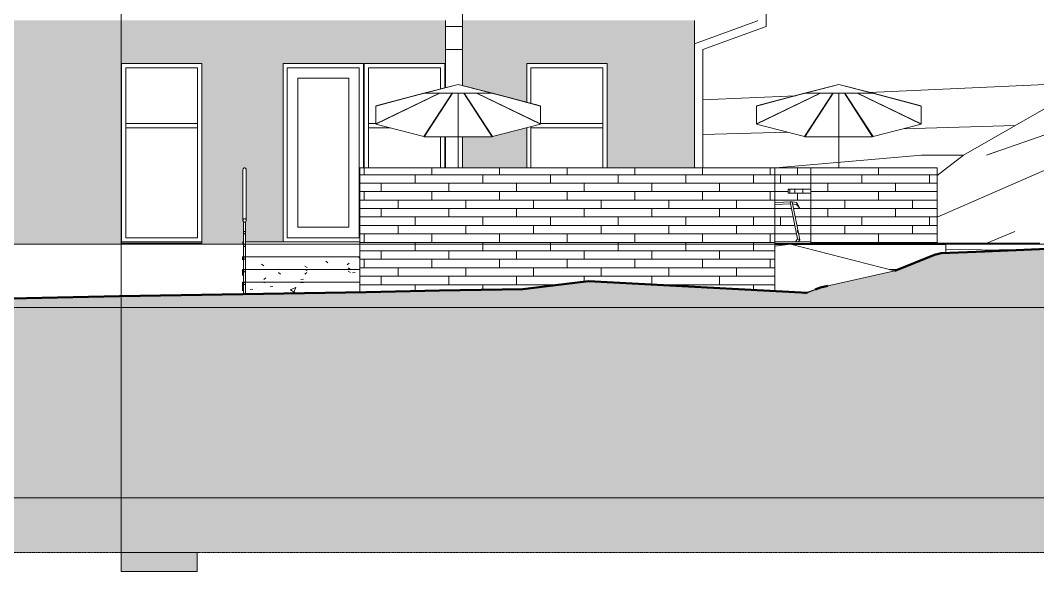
# Model space of a CAD drawing. Header units: inches. Extents: x 1747 to 7606, y -251 to 585.
# Drawn here: x 6862.6 to 7343.6, y -154.8 to 105.7 of the extents above; entities that cross this region are included whole.
import ezdxf

# ---------------------------------------------------------------- set-up
doc = ezdxf.new("R2010")
doc.units = ezdxf.units.IN
doc.header["$MEASUREMENT"] = 0
doc.linetypes.add('Aligning Line 1_8_', pattern=[0.25, 0.125, -0.125])
doc.linetypes.add('Grid Line 1_2_', pattern=[0.875, 0.5, -0.125, 0.125, -0.125])
for name, color, linetype, lineweight in [('0-3', 10, 'Continuous', 5), ('A-FLOR', 192, 'Continuous', 13), ('A-FLOR-1', 10, 'Continuous', 13), ('A-FLOR-HRAL', 11, 'Continuous', 9), ('A-FLOR-LEVL-1', 51, 'Grid Line 1_2_', 9), ('A-GENM', 5, 'Continuous', 9), ('A-WALL', 113, 'Continuous', 13), ('A-WALL-PATT-1', 111, 'Continuous', 9), ('C-TOPO', 7, 'Continuous', 9), ('C-TOPO-1', 250, 'Continuous', 50), ('G-ANNO-SYMB', 111, 'Aligning Line 1_8_', 9), ('G-ANNO-SYMB-1', 147, 'Aligning Line 1_8_', 9), ('G-ANNO-SYMB-2', 111, 'Continuous', 9), ('G-IMPT', 8, 'Continuous', 9), ('L-SITE', 91, 'Continuous', 9), ('S-FNDN', 32, 'Continuous', 13), ('S-STRS', 31, 'Continuous', 9)]:
    doc.layers.add(name, color=color, linetype=linetype, lineweight=lineweight)
pattern_1 = [(0, (7236.4326, 0.8), (0, 4), []), (90, (7236.4326, 0.8), (-8, 8), [4, -28]), (90, (7252.4326, 4.8), (-8, 8), [4, -28])]

# ---------------------------------------------------------------- blocks, each defined once
blk = doc.blocks.new('CTR - 2nd Phase_rvt-2-BUILDING ELEVATION - NORTH')
at = {"layer": 'A-FLOR-1'}
blk.add_line((-9895.26, 0.5), (-9846.75, 0.5), dxfattribs=at)
at = {"layer": 'A-FLOR-LEVL-1'}
for p, q in [((-12558.48, 0), (-9609.49, 0)), ((-12558.48, -30), (-9609.49, -30)), ((-12558.48, -120), (-9609.49, -120))]:
    blk.add_line(p, q, dxfattribs=at)
blk = doc.blocks.new('CTR  - Topography_rvt-2-BUILDING ELEVATION - NORTH')
at = {"layer": 'C-TOPO'}
h = blk.add_hatch(dxfattribs=at)
h.set_pattern_fill('FP_45', color=256, style=0, pattern_type=2)
h.set_pattern_definition([(0, (12, 0), (24, 24), [24, -24]), (0, (12, 9), (24, 24), [24, -24]), (0, (12, 18), (24, 24), [24, -24]), (90, (15, 21), (-24, 24), [24, -24]), (90, (24, 21), (-24, 24), [24, -24]), (90, (33, 21), (-24, 24), [24, -24])])
h.paths.add_polyline_path([(-12408.28, -145.91), (-9706.16, -145.91), (-9706.16, 4.72), (-9743.73, 2.58), (-9768.94, 2.2), (-9792.27, 0.09), (-9800.81, -1.14), (-9823.15, -1.14), (-9826.28, -1.52), (-9893.34, -4.3), (-9896.52, -5.01), (-9915.25, -12.61), (-9950.42, -20.49), (-9956.61, -23), (-10060.1, -17.59), (-10091.21, -21.29), (-10136.73, -22.07), (-10165.22, -22.67), (-10281.96, -24.6), (-10370.76, -26.59), (-10412.87, -26.71), (-10450.41, -27.55), (-10486.95, -27.6), (-10517.54, -27.24), (-10524.96, -27.24), (-10534.89, -27.12), (-10585.35, -27.54), (-10642.59, -27.26), (-10678.15, -26.98), (-10825.64, -29.97), (-10868.69, -30), (-12461.79, -30), (-12461.79, -145.91), (-12439.97, -145.91)], flags=0)
at = {"layer": 'A-FLOR-LEVL-1'}
for p, q in [((-12558.48, 0), (-9609.49, 0)), ((-12558.48, -120), (-9609.49, -120))]:
    blk.add_line(p, q, dxfattribs=at)
at = {"layer": 'C-TOPO'}
for p, q in [((-9882.8, 42), (-9820.29, 78)), ((-9823.12, 76.37), (-9927.24, 71.71)), ((-9872.02, 42), (-9783.84, 72.87)), ((-9962.33, 70.14), (-10006.09, 68.17)), ((-9962.15, 70.14), (-9962.25, 70.14)), ((-9951.95, 70.6), (-9952.03, 70.6)), ((-9944.75, 70.92), (-9944.8, 70.92)), ((-9938.95, 71.18), (-9939, 71.18)), ((-9927.31, 71.7), (-9927.36, 71.7)), ((-9966.15, 52.93), (-10006.09, 51.76)), ((-9956.21, 53.22), (-9956.47, 53.21)), ((-9927.67, 54.05), (-9927.91, 54.04)), ((-9858.37, 56.07), (-9911.36, 54.52)), ((-9872.02, 42), (-9867.61, 43.54)), ((-9971.74, 36), (-9902.7, 42)), ((-9902.11, 42), (-9902.7, 42)), ((-9902.7, 42), (-9882.8, 42)), ((-9895.26, 32.43), (-9882.8, 42)), ((-9895.26, 12.66), (-9828.07, 42)), ((-9858.6, 6), (-9871.83, 0.5)), ((-9858.6, 6), (-9859.69, 5.52)), ((-10279.72, 0), (-10338.22, 0)), ((-10279.72, 0), (-10223.79, 0)), ((-10223.72, -0.01), (-10223.79, 0)), ((-9964.61, 0), (-9972.06, -1.04)), ((-9915.46, -12.66), (-9964.61, 0)), ((-9863.53, 0), (-9891.19, 0)), ((-9861.93, -0.01), (-9863.53, 0)), ((-9863.53, 0), (-9860.66, -0.03)), ((-9863.53, 0), (-9796.54, -0.52)), ((-9893.34, -4.3), (-9896.52, -5.01)), ((-9872.79, -3.45), (-9893.34, -4.3)), ((-9857.4, -2.81), (-9891.19, -2.59)), ((-9826.28, -1.52), (-9872.79, -3.45)), ((-9864.45, -2.72), (-9865.92, -2.75)), ((-9864.45, -2.72), (-9865.92, -2.75)), ((-9856, -2.75), (-9864.45, -2.72)), ((-9864.45, -2.72), (-9856, -2.75)), ((-9915.25, -12.61), (-9896.52, -5.01)), ((-9915.25, -12.61), (-9950.42, -20.49)), ((-10082.25, -20.23), (-10060.1, -17.59)), ((-9989.3, -21.29), (-10060.1, -17.59)), ((-10165.22, -22.67), (-10281.96, -24.6)), ((-10130.69, -21.94), (-10165.22, -22.67)), ((-10130.69, -21.94), (-10091.21, -21.29)), ((-10082.25, -20.23), (-10091.21, -21.29)), ((-9989.3, -21.29), (-9956.61, -23)), ((-9957.94, -23.51), (-9956.61, -23)), ((-9957.11, -22.98), (-9956.95, -22.91)), ((-9957.11, -22.98), (-9956.95, -22.91)), ((-9957.11, -22.98), (-9956.95, -22.91)), ((-9950.42, -20.49), (-9956.95, -22.91)), ((-9950.42, -20.49), (-9956.61, -23)), ((-10370.76, -26.59), (-10281.96, -24.6))]:
    blk.add_line(p, q, dxfattribs=at)
at = {"layer": 'C-TOPO-1'}
for p, q in [((-9893.34, -4.3), (-9896.52, -5.01)), ((-9872.79, -3.45), (-9893.34, -4.3)), ((-9826.28, -1.52), (-9872.79, -3.45)), ((-9896.52, -5.01), (-9915.25, -12.61)), ((-10060.1, -17.59), (-10082.25, -20.23)), ((-9989.3, -21.29), (-10060.1, -17.59)), ((-10165.22, -22.67), (-10281.96, -24.6)), ((-10130.69, -21.94), (-10165.22, -22.67)), ((-10091.21, -21.29), (-10130.69, -21.94)), ((-10082.25, -20.23), (-10091.21, -21.29)), ((-9956.61, -23), (-9989.3, -21.29)), ((-9950.42, -20.49), (-9952.97, -21.53)), ((-9947.04, -19.73), (-9950.42, -20.49)), ((-10281.96, -24.6), (-10370.76, -26.59))]:
    blk.add_line(p, q, dxfattribs=at)
at = {"layer": 'G-ANNO-SYMB-1'}
blk.add_line((-9742.88, 0), (-12461.79, 0), dxfattribs=at)
blk = doc.blocks.new('CTR - 1st Phase - Common Walls_rvt-2-BUILDING ELEVATION - NORTH')
at = {"layer": 'A-FLOR-LEVL-1'}
for p, q in [((-12558.48, 0), (-9609.49, 0)), ((-12558.48, -30), (-9609.49, -30)), ((-12558.48, -120), (-9609.49, -120))]:
    blk.add_line(p, q, dxfattribs=at)
at = {"layer": 'G-ANNO-SYMB-1'}
blk.add_line((-9706.16, 0), (-12461.79, 0), dxfattribs=at)
blk = doc.blocks.new('Outdoor Table01 - 02ZUTB01_dwg-V24-BUILDING ELEVATION - NORTH')
at = {"layer": 'G-IMPT'}
for p, q in [((-9941.79, 75.5), (-9980.68, 65.31)), ((-9941.79, 75.5), (-9958.05, 71.26)), ((-9941.79, 75.5), (-9957.79, 71.29)), ((-9941.79, 75.5), (-9925.79, 71.29)), ((-9941.79, 75.5), (-9902.9, 65.31)), ((-9941.79, 75.5), (-9925.53, 71.26)), ((-9980.79, 65.24), (-9957.79, 71.29)), ((-9950.58, 71.29), (-9980.79, 56.82)), ((-9950.52, 71.29), (-9980.68, 56.75)), ((-9958.05, 71.26), (-9980.68, 65.31)), ((-9944.56, 71.29), (-9958.05, 50.8)), ((-9944.51, 71.29), (-9957.79, 50.77)), ((-9925.79, 71.29), (-9957.79, 71.29)), ((-9941.79, 49.5), (-9941.79, 71.29)), ((-9941.79, 49.5), (-9941.79, 71.29)), ((-9939.07, 71.29), (-9925.79, 50.77)), ((-9939.02, 71.29), (-9925.53, 50.8)), ((-9933.06, 71.29), (-9902.9, 56.75)), ((-9933, 71.29), (-9902.79, 56.82)), ((-9925.79, 71.29), (-9902.79, 65.24)), ((-9902.9, 65.31), (-9925.53, 71.26)), ((-9980.79, 65.24), (-9980.79, 56.82)), ((-9902.79, 56.82), (-9902.79, 65.24)), ((-9980.68, 56.75), (-9958.05, 50.8)), ((-9925.53, 50.8), (-9902.9, 56.75)), ((-9957.79, 50.77), (-9925.79, 50.77)), ((-9941.79, 36), (-9941.79, 49.5)), ((-9941.79, 36), (-9941.79, 49.5)), ((-9965.79, 24), (-9965.79, 26)), ((-9965.79, 26), (-9964.97, 26)), ((-9964.97, 26), (-9962.57, 26)), ((-9964.97, 24), (-9964.97, 26)), ((-9962.57, 26), (-9958.76, 26)), ((-9962.57, 24), (-9962.57, 26)), ((-9958.76, 26), (-9954.99, 26)), ((-9958.76, 24), (-9958.76, 26)), ((-9963.79, 20), (-9972.06, 19.67)), ((-9965.79, 24), (-9964.97, 24)), ((-9964.97, 24), (-9962.57, 24)), ((-9963.79, 20), (-9964.79, 20)), ((-9961.29, 2.5), (-9964.79, 20)), ((-9963.79, 20), (-9960.29, 2)), ((-9961.66, 19.59), (-9963.79, 20)), ((-9962.57, 24), (-9958.76, 24)), ((-9960.87, 18.07), (-9961.66, 19.59)), ((-9961.66, 18.59), (-9961.66, 19.59)), ((-9958.76, 24), (-9954.99, 24)), ((-9972.06, 18.67), (-9964.58, 18.97)), ((-9963.59, 18.96), (-9961.66, 18.59)), ((-9961.66, 18.59), (-9960.37, 17.07)), ((-9960.37, 17.07), (-9960.87, 18.07)), ((-9961.29, 6.5), (-9961.29, 5.5)), ((-9961.29, 2.5), (-9962.29, 1)), ((-9960.29, 2), (-9961.29, 2.5)), ((-9960.29, 2), (-9961.04, 1))]:
    blk.add_line(p, q, dxfattribs=at)
blk = doc.blocks.new('Outdoor Table01 - Outdoor Table01-V25-BUILDING ELEVATION - NORTH')
blk.add_blockref('Outdoor Table01 - 02ZUTB01_dwg-V24-BUILDING ELEVATION - NORTH', (0, 0))
blk = doc.blocks.new('Outdoor Table01 - 02ZUTB01_dwg-V22-BUILDING ELEVATION - NORTH')
at = {"layer": 'G-IMPT'}
for p, q in [((-12157.79, 75.5), (-12196.68, 65.31)), ((-12157.79, 75.5), (-12174.05, 71.26)), ((-12157.79, 75.5), (-12173.79, 71.29)), ((-12157.79, 75.5), (-12141.79, 71.29)), ((-12157.79, 75.5), (-12118.9, 65.31)), ((-12157.79, 75.5), (-12141.53, 71.26)), ((-12196.79, 65.24), (-12173.79, 71.29)), ((-12166.58, 71.29), (-12196.79, 56.82)), ((-12166.52, 71.29), (-12196.68, 56.75)), ((-12174.05, 71.26), (-12196.68, 65.31)), ((-12160.56, 71.29), (-12174.05, 50.8)), ((-12160.51, 71.29), (-12173.79, 50.77)), ((-12141.79, 71.29), (-12173.79, 71.29)), ((-12157.79, 49.5), (-12157.79, 71.29)), ((-12157.79, 49.5), (-12157.79, 71.29)), ((-12155.07, 71.29), (-12141.79, 50.77)), ((-12155.02, 71.29), (-12141.53, 50.8)), ((-12149.06, 71.29), (-12118.9, 56.75)), ((-12149, 71.29), (-12118.79, 56.82)), ((-12141.79, 71.29), (-12118.79, 65.24)), ((-12118.9, 65.31), (-12141.53, 71.26)), ((-12196.79, 65.24), (-12196.79, 56.82)), ((-12118.79, 56.82), (-12118.79, 65.24)), ((-12196.68, 56.75), (-12174.05, 50.8)), ((-12141.53, 50.8), (-12118.9, 56.75)), ((-12173.79, 50.77), (-12141.79, 50.77)), ((-12157.79, 36), (-12157.79, 49.5)), ((-12157.79, 36), (-12157.79, 49.5))]:
    blk.add_line(p, q, dxfattribs=at)
blk = doc.blocks.new('Outdoor Table01 - Outdoor Table01-1899970-BUILDING ELEVATION - NORTH')
at = {"extrusion": (0, 0, -1), "zscale": -1}
blk.add_blockref('Outdoor Table01 - 02ZUTB01_dwg-V22-BUILDING ELEVATION - NORTH', (22279.58, 0), dxfattribs=at)
blk = doc.blocks.new('_THE_ WINDOW _ DOOR - Door - 1st Floor-1942389-BUILDING ELEVATION - NORTH')
at = {"layer": 'A-GENM'}
for p, q in [((-10166.56, 85.38), (-10204.59, 85.38)), ((-10204.59, 85.38), (-10204.59, 1)), ((-10202.59, 3), (-10202.59, 83.38)), ((-10202.59, 83.38), (-10168.56, 83.38)), ((-10168.56, 83.38), (-10168.56, 3)), ((-10166.56, 36), (-10166.56, 85.38)), ((-10197.59, 8), (-10197.59, 78.38)), ((-10197.59, 78.38), (-10173.56, 78.38)), ((-10173.56, 78.38), (-10173.56, 8)), ((-10173.56, 8), (-10197.59, 8)), ((-10168.56, 3), (-10202.59, 3))]:
    blk.add_line(p, q, dxfattribs=at)
blk = doc.blocks.new('_THE_ WINDOW _ DOOR - Window - 1st Floor-1942391-BUILDING ELEVATION - NORTH')
at = {"layer": 'A-GENM'}
for p, q in [((-10128.16, 85.38), (-10166.19, 85.38)), ((-10166.19, 85.38), (-10166.19, 36)), ((-10164.19, 36), (-10164.19, 83.38)), ((-10164.19, 83.38), (-10130.16, 83.38)), ((-10130.16, 83.38), (-10130.16, 73.32)), ((-10128.16, 73.84), (-10128.16, 85.38)), ((-10130.16, 62.78), (-10130.16, 62.55)), ((-10128.16, 65.65), (-10128.16, 65.82)), ((-10164.19, 57), (-10164.19, 55)), ((-10160.79, 57), (-10164.19, 57)), ((-10164.19, 55), (-10154.03, 55)), ((-10160.16, 57), (-10160.41, 57)), ((-10135.29, 55), (-10135.05, 55)), ((-10133.76, 57), (-10133.97, 57)), ((-10130.16, 50.77), (-10130.16, 36)), ((-10128.16, 36), (-10128.16, 50.77))]:
    blk.add_line(p, q, dxfattribs=at)
blk = doc.blocks.new('_THE_ WINDOW _ DOOR - Window - 1st Floor-V30-BUILDING ELEVATION - NORTH')
at = {"layer": 'A-GENM'}
for p, q in [((-10242.99, 85.38), (-10281.01, 85.38)), ((-10281.01, 85.38), (-10281.01, 1)), ((-10279.01, 3), (-10279.01, 83.38)), ((-10279.01, 83.38), (-10244.99, 83.38)), ((-10244.99, 83.38), (-10244.99, 3)), ((-10242.99, 1), (-10242.99, 85.38)), ((-10279.01, 57), (-10279.01, 55)), ((-10244.99, 57), (-10279.01, 57)), ((-10279.01, 55), (-10244.99, 55)), ((-10244.99, 55), (-10244.99, 57)), ((-10281.01, 1), (-10281.01, 0.5)), ((-10281.01, 1), (-10242.99, 1)), ((-10281.01, 0.5), (-10242.99, 0.5)), ((-10244.99, 3), (-10279.01, 3)), ((-10242.99, 0.5), (-10242.99, 1))]:
    blk.add_line(p, q, dxfattribs=at)
blk = doc.blocks.new('_THE_ WINDOW _ DOOR - Window - 1st Floor-V40-BUILDING ELEVATION - NORTH')
at = {"layer": 'A-GENM'}
for p, q in [((-10051.36, 85.38), (-10089.39, 85.38)), ((-10089.39, 85.38), (-10089.39, 66.97)), ((-10087.39, 66.45), (-10087.39, 83.38)), ((-10087.39, 83.38), (-10053.36, 83.38)), ((-10053.36, 83.38), (-10053.36, 36)), ((-10051.36, 36), (-10051.36, 85.38)), ((-10089.39, 59.98), (-10089.39, 59.88)), ((-10087.39, 58.91), (-10087.39, 59.02)), ((-10089.39, 55.04), (-10089.39, 36)), ((-10087.39, 55.57), (-10087.39, 55)), ((-10087.39, 36), (-10087.39, 55.57)), ((-10087.39, 55), (-10053.36, 55)), ((-10083.17, 57), (-10083.42, 57)), ((-10053.36, 57), (-10082.79, 57)), ((-10053.36, 55), (-10053.36, 57))]:
    blk.add_line(p, q, dxfattribs=at)
blk = doc.blocks.new('Railing - 1_-V41-BUILDING ELEVATION - NORTH')
at = {"layer": 'A-FLOR-HRAL'}
for p, q in [((-10223.29, -23.63), (-10223.29, 10.57)), ((-10222.29, 10.57), (-10222.29, -23.62))]:
    blk.add_line(p, q, dxfattribs=at)
at = {"layer": 'A-FLOR-HRAL', "flags": 128}
for points in [[(-10223.28, 10.52), (-10223.24, 10.46), (-10223.1, 10.38), (-10222.9, 10.33), (-10222.84, 10.32)], [(-10222.75, 10.32), (-10222.68, 10.33), (-10222.48, 10.38), (-10222.34, 10.46), (-10222.3, 10.52)]]:
    blk.add_lwpolyline(points, dxfattribs=at)
blk = doc.blocks.new('Railing - Railing-1951187-BUILDING ELEVATION - NORTH')
at = {"layer": 'A-FLOR-HRAL'}
for p, q in [((-10223.29, 6.47), (-10223.29, 5.44)), ((-10222.29, 5.44), (-10222.29, 6.47)), ((-10223.29, 0.47), (-10223.29, -0.56)), ((-10222.29, -0.56), (-10222.29, 0.47)), ((-10223.29, -5.53), (-10223.29, -6.56)), ((-10222.29, -6.56), (-10222.29, -5.53)), ((-10223.29, -11.52), (-10223.29, -12.56)), ((-10222.29, -12.56), (-10222.29, -11.52)), ((-10223.29, -17.52), (-10223.29, -18.56)), ((-10222.29, -18.56), (-10222.29, -17.52))]:
    blk.add_line(p, q, dxfattribs=at)
at = {"layer": 'A-FLOR-HRAL', "flags": 128}
for points in [[(-10222.29, 5.44), (-10222.31, 5.59), (-10222.36, 5.72), (-10222.44, 5.84), (-10222.54, 5.93), (-10222.66, 5.98), (-10222.79, 6), (-10222.92, 5.98), (-10223.04, 5.93), (-10223.14, 5.84), (-10223.22, 5.72), (-10223.27, 5.59), (-10223.29, 5.44)], [(-10223.29, 5.44), (-10223.27, 5.3), (-10223.22, 5.16), (-10223.14, 5.05), (-10223.04, 4.96), (-10222.92, 4.9), (-10222.79, 4.88), (-10222.66, 4.9), (-10222.54, 4.96), (-10222.44, 5.05), (-10222.36, 5.16), (-10222.31, 5.3), (-10222.29, 5.44)], [(-10222.29, -0.56), (-10222.31, -0.41), (-10222.36, -0.28), (-10222.44, -0.16), (-10222.54, -0.07), (-10222.66, -0.02), (-10222.79, 0), (-10222.92, -0.02), (-10223.04, -0.07), (-10223.14, -0.16), (-10223.22, -0.28), (-10223.27, -0.41), (-10223.29, -0.56)], [(-10223.29, -0.56), (-10223.27, -0.7), (-10223.22, -0.84), (-10223.14, -0.95), (-10223.04, -1.04), (-10222.92, -1.1), (-10222.79, -1.12), (-10222.66, -1.1), (-10222.54, -1.04), (-10222.44, -0.95), (-10222.36, -0.84), (-10222.31, -0.7), (-10222.29, -0.56)], [(-10222.29, -6.56), (-10222.31, -6.41), (-10222.36, -6.28), (-10222.44, -6.16), (-10222.54, -6.07), (-10222.66, -6.02), (-10222.79, -6), (-10222.92, -6.02), (-10223.04, -6.07), (-10223.14, -6.16), (-10223.22, -6.28), (-10223.27, -6.41), (-10223.29, -6.56)], [(-10223.29, -6.56), (-10223.27, -6.7), (-10223.22, -6.84), (-10223.14, -6.95), (-10223.04, -7.04), (-10222.92, -7.1), (-10222.79, -7.12), (-10222.66, -7.1), (-10222.54, -7.04), (-10222.44, -6.95), (-10222.36, -6.84), (-10222.31, -6.7), (-10222.29, -6.56)], [(-10222.29, -12.56), (-10222.31, -12.41), (-10222.36, -12.28), (-10222.44, -12.16), (-10222.54, -12.07), (-10222.66, -12.02), (-10222.79, -12), (-10222.92, -12.02), (-10223.04, -12.07), (-10223.14, -12.16), (-10223.22, -12.28), (-10223.27, -12.41), (-10223.29, -12.56)], [(-10223.29, -12.56), (-10223.27, -12.7), (-10223.22, -12.84), (-10223.14, -12.95), (-10223.04, -13.04), (-10222.92, -13.1), (-10222.79, -13.12), (-10222.66, -13.1), (-10222.54, -13.04), (-10222.44, -12.95), (-10222.36, -12.84), (-10222.31, -12.7), (-10222.29, -12.56)], [(-10222.29, -18.56), (-10222.31, -18.41), (-10222.36, -18.28), (-10222.44, -18.16), (-10222.54, -18.07), (-10222.66, -18.02), (-10222.79, -18), (-10222.92, -18.02), (-10223.04, -18.07), (-10223.14, -18.16), (-10223.22, -18.28), (-10223.27, -18.41), (-10223.29, -18.56)], [(-10223.29, -18.56), (-10223.27, -18.7), (-10223.22, -18.84), (-10223.14, -18.95), (-10223.04, -19.04), (-10222.92, -19.1), (-10222.79, -19.12), (-10222.66, -19.1), (-10222.54, -19.04), (-10222.44, -18.95), (-10222.36, -18.84), (-10222.31, -18.7), (-10222.29, -18.56)]]:
    blk.add_lwpolyline(points, dxfattribs=at)
blk.add_blockref('Railing - 1_-V41-BUILDING ELEVATION - NORTH', (0, 0))
blk = doc.blocks.new('Top Rail Type - Top Rail_Internal_-1951197-BUILDING ELEVATION - NORTH')
at = {"layer": 'A-FLOR-HRAL'}
for p, q in [((-10223.54, 35.16), (-10223.54, 11.16)), ((-10222.04, 11.16), (-10222.04, 35.16))]:
    blk.add_line(p, q, dxfattribs=at)
at = {"layer": 'A-FLOR-HRAL', "flags": 128}
for points in [[(-10223.54, 35.16), (-10223.51, 35.38), (-10223.44, 35.58), (-10223.32, 35.75), (-10223.16, 35.89), (-10222.98, 35.97), (-10222.79, 36), (-10222.6, 35.97), (-10222.41, 35.89), (-10222.26, 35.75), (-10222.14, 35.58), (-10222.06, 35.38), (-10222.04, 35.16)], [(-10222.04, 11.16), (-10222.06, 11.38), (-10222.14, 11.58), (-10222.26, 11.75), (-10222.41, 11.89), (-10222.6, 11.97), (-10222.79, 12), (-10222.98, 11.97), (-10223.16, 11.89), (-10223.32, 11.75), (-10223.44, 11.58), (-10223.51, 11.38), (-10223.54, 11.16)], [(-10223.54, 11.16), (-10223.51, 10.94), (-10223.44, 10.74), (-10223.32, 10.57), (-10223.16, 10.44), (-10222.98, 10.35), (-10222.79, 10.32), (-10222.6, 10.35), (-10222.41, 10.44), (-10222.26, 10.57), (-10222.14, 10.74), (-10222.06, 10.94), (-10222.04, 11.16)]]:
    blk.add_lwpolyline(points, dxfattribs=at)
blk = doc.blocks.new('077123 - Manufactured Gutters and Downspouts - 077123 - Manufactured Gutters and Downspouts-V42-BUILDING ELEVATION - NORTH')
at = {"layer": 'A-GENM'}
for p, q in [((-9980.19, 413.51), (-9969.52, 413.51)), ((-9969.52, 395.11), (-9969.52, 413.51)), ((-9969.52, 395.11), (-9980.19, 395.11)), ((-9972.88, 384.1), (-9969.52, 395.11)), ((-9980.19, 384.1), (-9972.88, 384.1)), ((-9976.21, 384.1), (-9976.21, 365.5)), ((-9980.19, 365.5), (-9976.21, 365.5)), ((-9976.21, 365.5), (-9976.21, 353.15)), ((-9976.21, 353.15), (-9980.19, 353.15)), ((-9980.19, 353.15), (-9976.21, 353.15)), ((-9976.21, 102.78), (-9976.21, 353.15)), ((-9980.21, 105.58), (-10010.09, 94.71)), ((-10006.09, 91.91), (-9976.21, 102.78)), ((-9980.21, 105.75), (-9980.21, 105.58)), ((-10006.09, 36), (-10006.09, 91.91))]:
    blk.add_line(p, q, dxfattribs=at)
blk = doc.blocks.new('077123 - Manufactured Gutters and Downspouts - 077123 - Manufactured Gutters and Downspouts-V45-BUILDING ELEVATION - NORTH')
at = {"layer": 'A-GENM'}
for p, q in [((-10168.48, 413.51), (-10146.96, 413.51)), ((-10168.48, 395.11), (-10168.48, 413.51)), ((-10146.96, 395.11), (-10146.96, 413.51)), ((-10165.12, 384.1), (-10168.48, 395.11)), ((-10146.96, 395.11), (-10168.48, 395.11)), ((-10150.31, 384.1), (-10146.96, 395.11)), ((-10150.31, 384.1), (-10165.12, 384.1)), ((-10161.72, 384.1), (-10161.72, 365.5)), ((-10153.72, 371.1), (-10153.72, 384.1)), ((-10119.79, 358.75), (-10153.72, 371.1)), ((-10161.72, 365.5), (-10127.79, 353.15)), ((-10119.79, 353.15), (-10119.79, 358.75)), ((-10127.79, 306), (-10127.79, 353.15)), ((-10119.79, 353.15), (-10127.79, 353.15)), ((-10127.79, 353.15), (-10119.79, 353.15)), ((-10119.79, 353.15), (-10119.79, 102.78)), ((-10127.79, 174), (-10127.79, 226.13)), ((-10127.79, 102.78), (-10127.79, 105.75)), ((-10127.79, 91.91), (-10127.79, 102.78)), ((-10119.79, 102.78), (-10127.79, 102.78)), ((-10119.79, 102.78), (-10119.79, 91.91)), ((-10127.79, 73.92), (-10127.79, 91.91)), ((-10119.79, 91.91), (-10127.79, 91.91)), ((-10119.79, 91.91), (-10119.79, 74.97)), ((-10127.79, 66.23), (-10127.79, 66.39)), ((-10127.79, 36), (-10127.79, 50.77)), ((-10119.79, 50.77), (-10119.79, 36))]:
    blk.add_line(p, q, dxfattribs=at)
blk = doc.blocks.new('Section - 3_32_ x 3_8_-54337-BUILDING ELEVATION - NORTH')
at = {"layer": 'G-ANNO-SYMB-2'}
blk.add_hatch(color=256, dxfattribs=at).paths.add_polyline_path([(-10245.19, -145.84), (-10281.19, -145.84), (-10281.19, -154.84), (-10245.19, -154.84)], flags=0)
for p, q in [((-10281.19, -154.84), (-10281.19, -145.84)), ((-10281.19, -145.84), (-10245.19, -145.84)), ((-10245.19, -145.84), (-10245.19, -154.84)), ((-10245.19, -154.84), (-10281.19, -154.84))]:
    blk.add_line(p, q, dxfattribs=at)

msp = doc.modelspace()

# ---------------------------------------------------------------- hatches: boundary and pattern name
at = {"layer": 'A-WALL-PATT-1'}
h = msp.add_hatch(dxfattribs=at)
h.set_pattern_fill('FP_65', color=256, style=0, pattern_type=2)
h.set_pattern_definition([(0, (5762.3446, -29.2), (0, 4), []), (90, (5762.3446, -29.2), (-8, 8), [4, -28]), (90, (5778.3446, -25.2), (-8, 8), [4, -28])])
h.paths.add_polyline_path([(6159.91, -19.84), (6178.31, -19.84), (6178.31, 36), (6295.63, 36), (6295.63, 85.38), (6333.66, 85.38), (6333.66, 1), (6370.93, 1), (6370.9, 10.57), (6370.78, 10.74), (6370.71, 10.94), (6370.68, 11.38), (6370.71, 35.38), (6370.78, 35.58), (6371, 35.84), (6371.18, 35.95), (6371.32, 35.98), (6371.54, 35.98), (6371.74, 35.92), (6371.88, 35.82), (6371.96, 35.75), (6372.08, 35.58), (6372.16, 35.38), (6372.18, 35.16), (6372.16, 10.94), (6372.08, 10.74), (6371.93, 10.46), (6371.93, 1), (6372.43, 1), (6372.43, 85.38), (6410.46, 85.38), (6410.46, 0.5), (6372.43, 0.5), (6372.43, 0), (6449.61, 0), (6449.61, 105.75), (6112.01, 105.75), (6112.01, -17.82), (6112.96, -18.37), (6130.31, -19.84), (6157.17, -19.84)], flags=0)
h.paths.add_polyline_path([(6104.01, -13.26), (6104.01, 105.75), (5796.24, 105.75), (5796.24, 97.38), (6026.83, 97.38), (6026.83, 3.59), (6056.23, 14), (6100.11, -11.04)], flags=0)
h.paths.add_polyline_path([(5993.05, -8.38), (6016.71, 0), (5892.43, 0), (5992.55, -8.34)], flags=0)
h.paths.add_polyline_path([(5762.34, 0), (5788.24, 0), (5788.24, 105.75), (5762.34, 105.75), (5762.34, 1.3)], flags=0)
h.paths.add_polyline_path([(6460.11, 0), (6756.43, 0), (6756.43, 0.5), (6718.41, 0.5), (6718.41, 85.38), (6756.43, 85.38), (6756.43, 105.75), (6457.61, 105.75), (6457.61, 0)], flags=0)
h.paths.add_polyline_path([(6764.43, 0), (6967.88, 0), (6967.88, 1), (6968.13, 1), (6968.1, 10.57), (6967.98, 10.74), (6967.91, 10.94), (6967.88, 11.38), (6967.91, 35.38), (6967.98, 35.58), (6968.2, 35.84), (6968.38, 35.95), (6968.58, 35.99), (6968.74, 35.98), (6968.94, 35.92), (6969.08, 35.82), (6969.16, 35.75), (6969.28, 35.58), (6969.36, 35.38), (6969.38, 35.16), (6969.36, 10.94), (6969.28, 10.74), (6969.13, 10.46), (6969.13, 1), (6986.83, 1), (6986.83, 85.38), (7024.86, 85.38), (7024.86, 36), (7025.23, 36), (7025.23, 85.38), (7063.26, 85.35), (7063.26, 73.84), (7063.63, 73.94), (7063.63, 105.75), (6764.43, 105.75), (6764.43, 0.42)], flags=0)
h.paths.add_polyline_path([(6494.96, 0.5), (6488.01, 0.5), (6488.01, 85.38), (6564.06, 85.38), (6564.06, 0.5), (6516.48, 0.5)], flags=0)
h.paths.add_polyline_path([(6150.5, 0.5), (6123.06, 0.5), (6123.06, 85.38), (6161.08, 85.38), (6161.08, 0.5)], flags=0)
h.paths.add_polyline_path([(6602.46, 0.5), (6564.43, 0.5), (6564.43, 85.38), (6602.46, 85.38), (6602.46, 1)], flags=0)
h.paths.add_polyline_path([(6679.63, 0.5), (6679.63, 85.38), (6717.66, 85.38), (6717.66, 0.5), (6688.71, 0.5)], flags=0)
h.paths.add_polyline_path([(6925.52, 0.5), (6910.41, 0.5), (6910.41, 85.38), (6948.43, 85.38), (6948.43, 0.5), (6947.05, 0.5)], flags=0)
h.paths.add_polyline_path([(7140.06, 36), (7181.33, 36), (7181.33, 105.75), (7071.63, 105.75), (7071.63, 74.98), (7102.03, 67.02), (7102.03, 85.38), (7140.06, 85.38), (7140.06, 64.38)], flags=0)
h.paths.add_polyline_path([(7097.75, 36), (7102.03, 36), (7102.03, 55.04), (7085.9, 50.8), (7072.36, 71.29), (7085.63, 50.77), (7071.63, 50.77), (7071.63, 36), (7085.81, 36)], flags=0)
h.paths.add_polyline_path([(7063.63, 36), (7063.63, 50.77), (7063.26, 50.77), (7063.26, 36)], flags=0)
h.paths.add_polyline_path([(6225.23, 75.5), (6241.5, 71.26), (6236.62, 72.52)], flags=0)
h.paths.add_polyline_path([(6236.62, 50.77), (6209.25, 50.8), (6222.46, 71.29), (6208.97, 50.8), (6186.34, 56.75), (6216.44, 71.29), (6186.23, 56.82), (6186.23, 65.24), (6225.23, 75.5), (6264.23, 65.24), (6264.23, 56.82), (6236.62, 70.01), (6264.12, 56.75), (6241.5, 50.8), (6227.96, 71.29), (6241.23, 50.77)], flags=0)
h.paths.add_polyline_path([(7102.03, 59.88), (7102.03, 59.98), (7078.36, 71.29), (7097.75, 61.94)], flags=0)
h.paths.add_polyline_path([(7063.26, 65.65), (7063.63, 66.23), (7063.63, 66.39), (7063.26, 65.82)], flags=0)
h.paths.add_polyline_path([(7102.03, 66.97), (7102.03, 67.01), (7097.75, 68.1)], flags=0)
h = msp.add_hatch(dxfattribs=at)
h.set_pattern_fill('FP_47', color=256, style=0, pattern_type=2)
h.set_pattern_definition([(0, (7025.2326, 0.8), (0, 4), []), (90, (7025.2326, 0.8), (-8, 8), [4, -28]), (90, (7041.2326, 4.8), (-8, 8), [4, -28])])
h.paths.add_polyline_path([(7023.11, -22.72), (7026.21, -22.67), (7060.73, -21.94), (7097.64, -21.29), (7110.69, -19.34), (7115.37, -19.49), (7131.33, -17.59), (7219.36, -22.19), (7219.36, 36), (7023.11, 36), (7023.11, -22.7)], flags=0)
h = msp.add_hatch(dxfattribs=at)
h.set_pattern_fill('FP_67', color=256, style=0, pattern_type=2)
h.set_pattern_definition([(0, (7294.0326, 0.8), (0, 4), []), (90, (7294.0326, 0.8), (-8, 8), [4, -28]), (90, (7310.0326, 4.8), (-8, 8), [4, -28])])
h.paths.add_polyline_path([(7219.36, 1), (7229.13, 1), (7230.13, 2.5), (7226.84, 18.97), (7219.36, 18.67), (7219.36, 1.3)], flags=0)
h.paths.add_polyline_path([(7234, 1), (7236.43, 1), (7236.43, 24), (7225.63, 24), (7225.63, 26), (7236.43, 26), (7236.43, 36), (7219.36, 36), (7219.36, 19.67), (7227.63, 20), (7229.76, 19.59), (7231.04, 17.07), (7229.76, 18.59), (7227.83, 18.96), (7231.13, 2), (7230.38, 1), (7231.13, 1)], flags=0)
h = msp.add_hatch(dxfattribs=at)
h.set_pattern_fill('FP_55', color=256, style=0, pattern_type=2)
h.set_pattern_definition(pattern_1)
h.paths.add_polyline_path([(7259.21, 0.25), (7291.91, 0.25), (7291.91, 36), (7236.43, 36), (7236.43, 0.25), (7248.45, 0.25)], flags=0)
h = msp.add_hatch(dxfattribs=at)
h.set_pattern_fill('FP_55', color=256, style=0, pattern_type=2)
h.set_pattern_definition(pattern_1)
h.paths.add_polyline_path([(7296.16, 0.25), (7296.16, 36), (7291.91, 36), (7291.91, 0.25)], flags=0)
at = {"layer": 'S-STRS'}
h = msp.add_hatch(dxfattribs=at)
h.set_pattern_fill('FP_53', color=256, style=0, pattern_type=2)
h.set_pattern_definition([(49.781, (17203.422, 16.06), (27.542763, -2.39092), [2.867, -31.537]), (355.038, (17203.422, 16.06), (-5.32791, 28.66125), [2.304, -25.343]), (100.531, (17205.717, 15.86), (22.21495, 26.26965), [2.429, -26.723]), (45.962, (17203.42, 23.68), (40.98173, -6.30683), [4.303, -47.329]), (96.687, (17206.837, 23.155), (35.89096, 37.11785), [3.643, -40.078]), (351.251, (17203.42, 23.68), (35.89144, 37.11759), [3.455, -38.009]), (20.852, (17207.262, 21.775), (22.920947, -15.340956), [2.877, -31.649]), (326.206, (17207.262, 21.775), (9.34303, 27.63074), [2.298, -25.283]), (71.317, (17209.172, 20.497), (32.26478, 12.28913), [2.431, -26.737]), (37.286, (17203.422, 16.06), (0.467294, 12.684528), [1.264, -23.702, 1.264, -24.391, -25.367]), (37.286, (17203.422, 16.06), (0.467294, 12.684528), [-50.62, 1.264, -24.104]), (7.443, (17203.422, 16.06), (10.101368, 15.028153), [1.267, -13.4, 1.267, -23.191, -9.695]), (7.443, (17203.422, 16.06), (10.101368, 15.028153), [-39.124, 1.267, -8.428]), (327.701, (17194.859, 16.06), (20.498663, -0.85914), [1.264, -8.314, 1.264, -28.621, -39.656]), (327.701, (17194.859, 16.06), (20.498663, -0.85914), [-39.464, 1.264, -38.391]), (317.721, (17191.019, 16.06), (22.394505, 3.814535), [1.263, -11.173, 1.263, -18.558, -28.125]), (317.721, (17191.019, 16.06), (22.394505, 3.814535), [-32.257, 1.263, -26.862])])
h.paths.add_polyline_path([(6971.23, -12), (7023.11, -12), (7023.11, -6), (6969.13, -6), (6969.13, -12), (6970.52, -12)], flags=0)
h.paths.add_polyline_path([(6968.13, -9.71), (6968.13, -6), (6967.63, -6), (6967.63, -7.39), (6968.03, -9.22)], flags=0)
h = msp.add_hatch(dxfattribs=at)
h.set_pattern_fill('FP_52', color=256, style=0, pattern_type=2)
h.set_pattern_definition([(49.781, (17203.422, 14.49), (27.542763, -2.39092), [2.867, -31.537]), (355.038, (17203.422, 14.49), (-5.32791, 28.66125), [2.304, -25.343]), (100.531, (17205.717, 14.29), (22.21495, 26.26965), [2.429, -26.723]), (45.962, (17203.42, 22.11), (40.98173, -6.30683), [4.303, -47.329]), (96.687, (17206.837, 21.586), (35.89096, 37.11785), [3.643, -40.078]), (351.251, (17203.42, 22.11), (35.89144, 37.11759), [3.455, -38.009]), (20.852, (17207.262, 20.206), (22.920947, -15.340956), [2.877, -31.649]), (326.206, (17207.262, 20.206), (9.34303, 27.63074), [2.298, -25.283]), (71.317, (17209.172, 18.928), (32.26478, 12.28913), [2.431, -26.737]), (37.286, (17203.422, 14.49), (0.467294, 12.684528), [1.264, -23.702, 1.264, -24.391, -25.367]), (37.286, (17203.422, 14.49), (0.467294, 12.684528), [-50.62, 1.264, -24.104]), (7.443, (17203.422, 14.49), (10.101368, 15.028153), [1.267, -13.4, 1.267, -23.191, -9.695]), (7.443, (17203.422, 14.49), (10.101368, 15.028153), [-39.124, 1.267, -8.428]), (327.701, (17194.859, 14.49), (20.498663, -0.85914), [1.264, -8.314, 1.264, -28.621, -39.656]), (327.701, (17194.859, 14.49), (20.498663, -0.85914), [-39.464, 1.264, -38.391]), (317.721, (17191.019, 14.49), (22.394505, 3.814535), [1.263, -11.173, 1.263, -18.558, -28.125]), (317.721, (17191.019, 14.49), (22.394505, 3.814535), [-32.257, 1.263, -26.862])])
h.paths.add_polyline_path([(7023.11, -18), (7023.11, -12), (6969.13, -12), (6969.13, -18), (7022.4, -18)], flags=0)
h.paths.add_polyline_path([(6968.13, -17.1), (6968.13, -12), (6967.63, -12), (6967.63, -14.78)], flags=0)
h = msp.add_hatch(dxfattribs=at)
h.set_pattern_fill('FP_51', color=256, style=0, pattern_type=2)
h.set_pattern_definition([(49.781, (17203.422, 12.92), (27.542763, -2.39092), [2.867, -31.537]), (355.038, (17203.422, 12.92), (-5.32791, 28.66125), [2.304, -25.343]), (100.531, (17205.717, 12.722), (22.21495, 26.26965), [2.429, -26.723]), (45.962, (17203.42, 20.542), (40.98173, -6.30683), [4.303, -47.329]), (96.687, (17206.837, 20.016), (35.89096, 37.11785), [3.643, -40.078]), (351.251, (17203.42, 20.54), (35.89144, 37.11759), [3.455, -38.009]), (20.852, (17207.262, 18.637), (22.920947, -15.340956), [2.877, -31.649]), (326.206, (17207.262, 18.637), (9.34303, 27.63074), [2.298, -25.283]), (71.317, (17209.172, 17.358), (32.26478, 12.28913), [2.431, -26.737]), (37.286, (17203.422, 12.921), (0.467294, 12.684528), [1.264, -23.702, 1.264, -24.391, -25.367]), (37.286, (17203.422, 12.921), (0.467294, 12.684528), [-50.62, 1.264, -24.104]), (7.443, (17203.422, 12.921), (10.101368, 15.028153), [1.267, -13.4, 1.267, -23.191, -9.695]), (7.443, (17203.422, 12.921), (10.101368, 15.028153), [-39.124, 1.267, -8.428]), (327.701, (17194.859, 12.921), (20.498663, -0.85914), [1.264, -8.314, 1.264, -28.621, -39.656]), (327.701, (17194.859, 12.921), (20.498663, -0.85914), [-39.464, 1.264, -38.391]), (317.721, (17191.019, 12.921), (22.394505, 3.814535), [1.263, -11.173, 1.263, -18.558, -28.125]), (317.721, (17191.019, 12.921), (22.394505, 3.814535), [-32.257, 1.263, -26.862])])
h.paths.add_polyline_path([(6967.95, -23.63), (6968.13, -23.63), (6968.13, -18), (6967.63, -18), (6967.63, -22.17), (6967.74, -22.67)], flags=0)
h.paths.add_polyline_path([(6969.13, -23.62), (7023.11, -22.72), (7023.11, -18), (6969.13, -18), (6969.13, -22.67)], flags=0)

# ---------------------------------------------------------------- linework, layer by layer
at = {"layer": 'A-FLOR'}
for p, q in [((6968.13, 0), (6967.63, 0)), ((6967.88, 1), (6968.13, 1)), ((6967.88, 1), (6967.88, 0)), ((6969.13, 1), (7023.11, 1)), ((6969.13, 0), (7023.11, 0)), ((7219.36, 1), (7236.43, 1)), ((7219.36, 0.25), (7300.23, 0.25)), ((7236.43, 1), (7236.43, 0.25)), ((7300.23, 0.25), (7300.23, -0.25)), ((7225.02, -0.25), (7219.36, -0.25)), ((7300.23, -0.25), (7227.79, -0.25)), ((7277.67, -12), (7273.41, -12))]:
    msp.add_line(p, q, dxfattribs=at)
at = {"layer": 'A-FLOR-LEVL-1'}
for p, q in [((4633.69, 0), (7581.18, 0)), ((4633.69, -30), (7581.18, -30)), ((4633.69, -120), (7581.18, -120))]:
    msp.add_line(p, q, dxfattribs=at)
at = {"layer": 'A-WALL'}
for p, q in [((7181.33, 36), (7181.33, 105.75)), ((7296.16, 36), (7023.11, 36)), ((7023.11, 36), (7023.11, -22.72)), ((7219.36, -22.19), (7219.36, 36)), ((7236.43, 36), (7236.43, 1)), ((7296.16, 36), (7296.16, 0.25)), ((6910.41, 0.5), (6910.41, 1)), ((6948.43, 0.5), (6910.41, 0.5)), ((6948.43, 1), (6948.43, 0.5))]:
    msp.add_line(p, q, dxfattribs=at)
at = {"layer": 'G-ANNO-SYMB'}
for p, q in [((7485.26, 0), (4729.63, 0)), ((7485.18, -145.84), (4729.63, -145.84))]:
    msp.add_line(p, q, dxfattribs=at)
at = {"layer": 'G-ANNO-SYMB-2'}
msp.add_line((6910.23, 526.95), (6910.23, -145.84), dxfattribs=at)
at = {"layer": 'S-FNDN'}
msp.add_line((7300.23, -4.21), (7300.23, -0.25), dxfattribs=at)
at = {"layer": 'S-STRS'}
for p, q in [((6967.63, -7.39), (6967.63, -6)), ((6967.63, -6), (6968.13, -6)), ((6969.13, -6), (7023.11, -6)), ((6967.63, -14.78), (6967.63, -12)), ((6967.63, -12), (6968.13, -12)), ((6969.13, -12), (7023.11, -12)), ((6967.63, -22.17), (6967.63, -18)), ((6967.63, -18), (6968.13, -18)), ((6969.13, -18), (7023.11, -18))]:
    msp.add_line(p, q, dxfattribs=at)

# ---------------------------------------------------------------- block references
at = {"layer": '0-3'}
for name in ['CTR - 2nd Phase_rvt-2-BUILDING ELEVATION - NORTH', 'CTR - 1st Phase - Common Walls_rvt-2-BUILDING ELEVATION - NORTH', 'CTR  - Topography_rvt-2-BUILDING ELEVATION - NORTH']:
    msp.add_blockref(name, (17191.42, 0), dxfattribs=at)
at = {"layer": 'A-FLOR-HRAL'}
for name in ['Top Rail Type - Top Rail_Internal_-1951197-BUILDING ELEVATION - NORTH', 'Railing - Railing-1951187-BUILDING ELEVATION - NORTH']:
    msp.add_blockref(name, (17191.42, 0), dxfattribs=at)
at = {"layer": 'A-GENM'}
for name in ['077123 - Manufactured Gutters and Downspouts - 077123 - Manufactured Gutters and Downspouts-V45-BUILDING ELEVATION - NORTH', '077123 - Manufactured Gutters and Downspouts - 077123 - Manufactured Gutters and Downspouts-V42-BUILDING ELEVATION - NORTH', '_THE_ WINDOW _ DOOR - Window - 1st Floor-V30-BUILDING ELEVATION - NORTH', '_THE_ WINDOW _ DOOR - Door - 1st Floor-1942389-BUILDING ELEVATION - NORTH', '_THE_ WINDOW _ DOOR - Window - 1st Floor-1942391-BUILDING ELEVATION - NORTH', '_THE_ WINDOW _ DOOR - Window - 1st Floor-V40-BUILDING ELEVATION - NORTH']:
    msp.add_blockref(name, (17191.42, 0), dxfattribs=at)
at = {"layer": 'G-ANNO-SYMB-2'}
msp.add_blockref('Section - 3_32_ x 3_8_-54337-BUILDING ELEVATION - NORTH', (17191.42, 0), dxfattribs=at)
at = {"layer": 'L-SITE'}
for name in ['Outdoor Table01 - Outdoor Table01-1899970-BUILDING ELEVATION - NORTH', 'Outdoor Table01 - Outdoor Table01-V25-BUILDING ELEVATION - NORTH']:
    msp.add_blockref(name, (17191.42, 0), dxfattribs=at)

doc.saveas('drawing.dxf')
